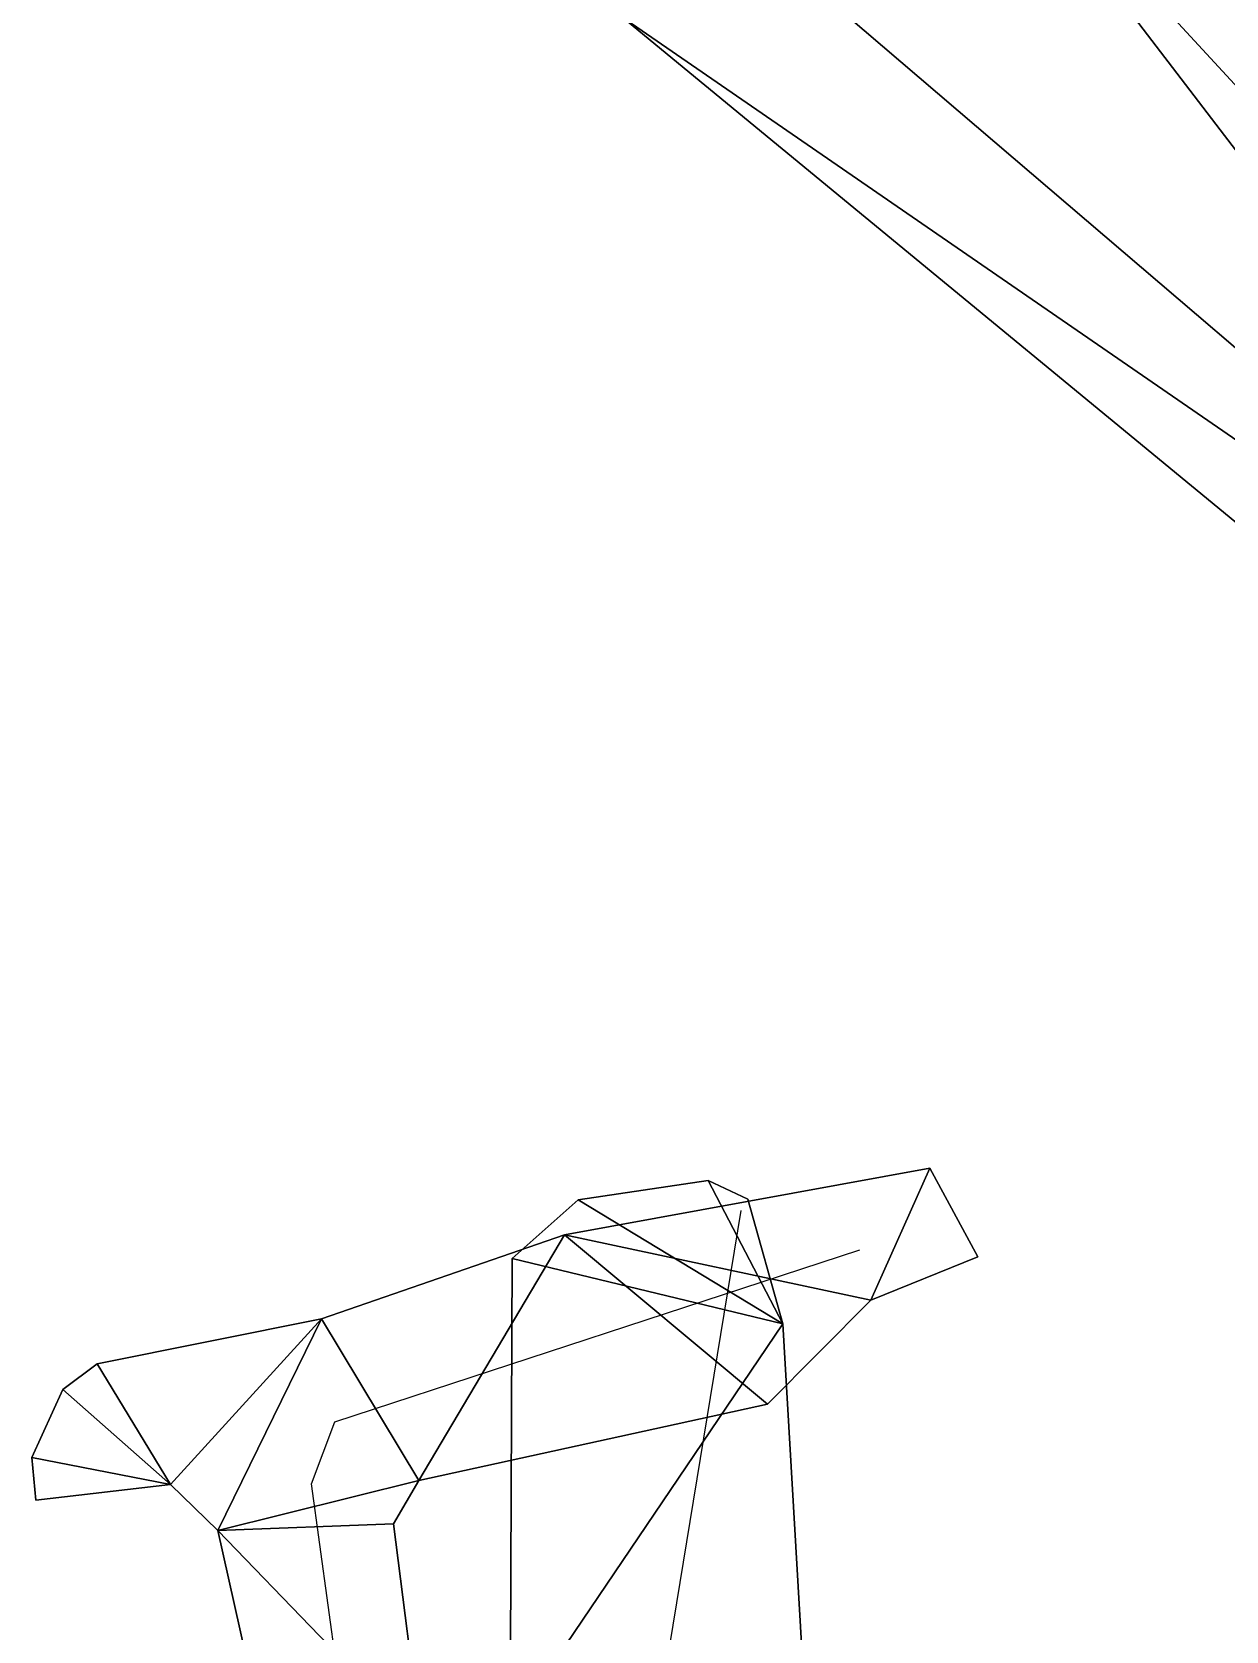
# Model space of a CAD drawing. Extents: x 271818 to 271947, y 5067178 to 5068401.
# Drawn here: x 271845.79 to 271855.76, y 5067285.32 to 5067298.67 of the extents above; entities that cross this region are included whole.
import ezdxf

# ---------------------------------------------------------------- set-up
doc = ezdxf.new("R2010")
doc.units = 0
doc.layers.add('CENTERLINE', color=4, linetype='CONTINUOUS')
doc.layers.add('WALLS', color=7, linetype='CONTINUOUS')

msp = doc.modelspace()

# ---------------------------------------------------------------- linework, layer by layer
at = {"layer": 'CENTERLINE'}
for p, q in [((271848.321, 5067287.063, 881.09), (271852.701, 5067288.498, 884.757)), ((271848.126, 5067286.546, 879.199), (271848.321, 5067287.063, 881.09)), ((271848.422, 5067284.389, 877.313), (271848.126, 5067286.546, 879.199))]:
    msp.add_line(p, q, dxfattribs=at)
at = {"layer": 'SPLAY_SHOTS'}
msp.add_line((271850.584, 5067281.958, 794.193), (271851.711, 5067288.827, 795.246), dxfattribs=at)
at = {"layer": 'WALLS'}
for points in [[(271856.672, 5067303.278, 809.32), (271865.017, 5067291.371, 805.966), (271853.429, 5067300.836, 809.32)], [(271853.429, 5067300.836, 810.58), (271863.33, 5067290.1, 807.826), (271856.672, 5067303.278, 810.58)], [(271850.116, 5067300.922, 806.545), (271856.756, 5067295.246, 805.049), (271859.525, 5067303.091, 807.473)], [(271859.525, 5067303.091, 809.915), (271856.756, 5067295.246, 807.554), (271850.116, 5067300.922, 809.63)], [(271850.116, 5067300.922, 809.63), (271850.116, 5067300.922, 806.545), (271856.756, 5067295.246, 807.554)], [(271856.756, 5067295.246, 807.554), (271850.116, 5067300.922, 806.545), (271856.756, 5067295.246, 805.049)], [(271853.429, 5067300.836, 809.32), (271863.33, 5067290.1, 805.966), (271850.715, 5067298.792, 809.32)], [(271850.715, 5067298.792, 809.842), (271862.253, 5067289.29, 806.736), (271853.429, 5067300.836, 810.58)], [(271853.429, 5067300.836, 809.32), (271865.017, 5067291.371, 805.966), (271863.33, 5067290.1, 805.966)], [(271853.429, 5067300.836, 810.58), (271862.253, 5067289.29, 806.736), (271863.33, 5067290.1, 807.826)], [(271850.715, 5067298.792, 809.32), (271863.33, 5067290.1, 805.966), (271862.253, 5067289.29, 805.966)], [(271850.715, 5067298.792, 809.32), (271862.253, 5067289.29, 805.966), (271850.715, 5067298.792, 809.842)], [(271850.715, 5067298.792, 809.842), (271862.253, 5067289.29, 805.966), (271862.253, 5067289.29, 806.736)], [(271853.285, 5067289.18, 884.297), (271853.285, 5067289.18, 876.848), (271850.236, 5067288.625, 881.284)], [(271850.236, 5067288.625, 881.284), (271853.285, 5067289.18, 876.848), (271850.236, 5067288.625, 876.79)], [(271853.285, 5067289.18, 876.848), (271850.236, 5067288.625, 876.79), (271852.794, 5067288.078, 880.336)], [(271852.794, 5067288.078, 885.718), (271850.236, 5067288.625, 881.284), (271853.285, 5067289.18, 884.297)], [(271853.285, 5067289.18, 876.848), (271852.794, 5067288.078, 880.336), (271853.687, 5067288.44, 876.152)], [(271853.687, 5067288.44, 883.828), (271852.794, 5067288.078, 885.718), (271853.285, 5067289.18, 884.297)], [(271853.687, 5067288.44, 883.828), (271853.687, 5067288.44, 876.152), (271853.285, 5067289.18, 884.297)], [(271853.285, 5067289.18, 884.297), (271853.687, 5067288.44, 876.152), (271853.285, 5067289.18, 876.848)], [(271851.436, 5067289.077, 796.243), (271851.436, 5067289.077, 793.639), (271850.35, 5067288.916, 795.997)], [(271850.35, 5067288.916, 795.997), (271851.436, 5067289.077, 793.639), (271850.35, 5067288.916, 793.537)], [(271852.058, 5067287.881, 793.694), (271851.436, 5067289.077, 793.639), (271850.35, 5067288.916, 793.537)], [(271850.35, 5067288.916, 795.997), (271851.436, 5067289.077, 796.243), (271852.058, 5067287.881, 796.227)], [(271851.766, 5067288.922, 796.406), (271851.766, 5067288.922, 793.667), (271851.436, 5067289.077, 796.243)], [(271851.436, 5067289.077, 796.243), (271851.766, 5067288.922, 793.667), (271851.436, 5067289.077, 793.639)], [(271851.766, 5067288.922, 793.667), (271851.436, 5067289.077, 793.639), (271852.058, 5067287.881, 793.694)], [(271852.058, 5067287.881, 796.227), (271851.436, 5067289.077, 796.243), (271851.766, 5067288.922, 796.406)], [(271850.35, 5067288.916, 795.997), (271850.35, 5067288.916, 793.537), (271849.801, 5067288.425, 795.903)], [(271849.801, 5067288.425, 795.903), (271850.35, 5067288.916, 793.537), (271849.801, 5067288.425, 793.473)], [(271850.35, 5067288.916, 793.537), (271849.801, 5067288.425, 793.473), (271852.058, 5067287.881, 793.694)], [(271852.058, 5067287.881, 796.227), (271849.801, 5067288.425, 795.903), (271850.35, 5067288.916, 795.997)], [(271852.058, 5067287.881, 796.227), (271852.058, 5067287.881, 793.694), (271851.766, 5067288.922, 796.406)], [(271851.766, 5067288.922, 796.406), (271852.058, 5067287.881, 793.694), (271851.766, 5067288.922, 793.667)], [(271850.236, 5067288.625, 881.284), (271850.236, 5067288.625, 876.79), (271848.208, 5067287.923, 880.49)], [(271848.208, 5067287.923, 880.49), (271850.236, 5067288.625, 876.79), (271848.208, 5067287.923, 877.534)], [(271848.208, 5067287.923, 877.534), (271849.021, 5067286.574, 878.021), (271850.236, 5067288.625, 876.79)], [(271850.236, 5067288.625, 881.284), (271849.021, 5067286.574, 880.16), (271848.208, 5067287.923, 880.49)], [(271850.236, 5067288.625, 876.79), (271849.021, 5067286.574, 878.021), (271851.931, 5067287.21, 878.5)], [(271851.931, 5067287.21, 880.728), (271849.021, 5067286.574, 880.16), (271850.236, 5067288.625, 881.284)], [(271850.236, 5067288.625, 876.79), (271851.931, 5067287.21, 878.5), (271852.794, 5067288.078, 880.336)], [(271852.794, 5067288.078, 885.718), (271851.931, 5067287.21, 880.728), (271850.236, 5067288.625, 881.284)], [(271852.794, 5067288.078, 885.718), (271852.794, 5067288.078, 880.336), (271853.687, 5067288.44, 883.828)], [(271853.687, 5067288.44, 883.828), (271852.794, 5067288.078, 880.336), (271853.687, 5067288.44, 876.152)], [(271849.801, 5067288.425, 795.903), (271849.801, 5067288.425, 793.473), (271849.783, 5067284.514, 795.537)], [(271849.783, 5067284.514, 795.537), (271849.801, 5067288.425, 793.473), (271849.783, 5067284.514, 793.375)], [(271849.801, 5067288.425, 793.473), (271849.783, 5067284.514, 793.375), (271852.058, 5067287.881, 793.694)], [(271852.058, 5067287.881, 796.227), (271849.783, 5067284.514, 795.537), (271849.801, 5067288.425, 795.903)], [(271851.931, 5067287.21, 880.728), (271851.931, 5067287.21, 878.5), (271852.794, 5067288.078, 885.718)], [(271852.794, 5067288.078, 885.718), (271851.931, 5067287.21, 878.5), (271852.794, 5067288.078, 880.336)], [(271848.208, 5067287.923, 880.49), (271848.208, 5067287.923, 877.534), (271846.336, 5067287.548, 877.144)], [(271846.336, 5067287.548, 877.144), (271848.208, 5067287.923, 877.534), (271846.336, 5067287.548, 873.604)], [(271846.336, 5067287.548, 873.604), (271846.949, 5067286.539, 875.309), (271848.208, 5067287.923, 877.534)], [(271848.208, 5067287.923, 880.49), (271846.949, 5067286.539, 878.584), (271846.336, 5067287.548, 877.144)], [(271846.949, 5067286.539, 875.309), (271847.345, 5067286.155, 876.188), (271848.208, 5067287.923, 877.534)], [(271848.208, 5067287.923, 880.49), (271847.345, 5067286.155, 879.025), (271846.949, 5067286.539, 878.584)], [(271849.021, 5067286.574, 878.021), (271848.208, 5067287.923, 877.534), (271847.345, 5067286.155, 876.188)], [(271847.345, 5067286.155, 879.025), (271848.208, 5067287.923, 880.49), (271849.021, 5067286.574, 880.16)], [(271852.058, 5067287.881, 793.694), (271849.783, 5067284.514, 793.375), (271852.295, 5067283.826, 793.832)], [(271852.295, 5067283.826, 796.291), (271849.783, 5067284.514, 795.537), (271852.058, 5067287.881, 796.227)], [(271852.295, 5067283.826, 796.291), (271852.295, 5067283.826, 793.832), (271852.058, 5067287.881, 796.227)], [(271852.058, 5067287.881, 796.227), (271852.295, 5067283.826, 793.832), (271852.058, 5067287.881, 793.694)], [(271846.336, 5067287.548, 877.144), (271846.336, 5067287.548, 873.604), (271846.051, 5067287.333, 876.505)], [(271846.051, 5067287.333, 876.505), (271846.336, 5067287.548, 873.604), (271846.051, 5067287.333, 873.043)], [(271846.336, 5067287.548, 873.604), (271846.051, 5067287.333, 873.043), (271846.949, 5067286.539, 875.309)], [(271846.949, 5067286.539, 878.584), (271846.051, 5067287.333, 876.505), (271846.336, 5067287.548, 877.144)], [(271846.051, 5067287.333, 876.505), (271846.051, 5067287.333, 873.043), (271845.793, 5067286.765, 875.802)], [(271845.793, 5067286.765, 875.802), (271846.051, 5067287.333, 873.043), (271845.793, 5067286.765, 872.522)], [(271846.051, 5067287.333, 873.043), (271845.793, 5067286.765, 872.522), (271846.949, 5067286.539, 875.309)], [(271846.949, 5067286.539, 878.584), (271845.793, 5067286.765, 875.802), (271846.051, 5067287.333, 876.505)], [(271849.021, 5067286.574, 880.16), (271849.021, 5067286.574, 878.021), (271851.931, 5067287.21, 880.728)], [(271851.931, 5067287.21, 880.728), (271849.021, 5067286.574, 878.021), (271851.931, 5067287.21, 878.5)], [(271845.793, 5067286.765, 875.802), (271845.793, 5067286.765, 872.522), (271845.824, 5067286.408, 875.677)], [(271845.824, 5067286.408, 875.677), (271845.793, 5067286.765, 872.522), (271845.824, 5067286.408, 872.501)], [(271845.793, 5067286.765, 872.522), (271845.824, 5067286.408, 872.501), (271846.949, 5067286.539, 875.309)], [(271846.949, 5067286.539, 878.584), (271845.824, 5067286.408, 875.677), (271845.793, 5067286.765, 875.802)], [(271849.021, 5067286.574, 878.021), (271847.345, 5067286.155, 876.188), (271848.81, 5067286.212, 877.376)], [(271848.81, 5067286.212, 879.759), (271847.345, 5067286.155, 879.025), (271849.021, 5067286.574, 880.16)], [(271848.81, 5067286.212, 879.759), (271848.81, 5067286.212, 877.376), (271849.021, 5067286.574, 880.16)], [(271849.021, 5067286.574, 880.16), (271848.81, 5067286.212, 877.376), (271849.021, 5067286.574, 878.021)], [(271845.824, 5067286.408, 875.677), (271845.824, 5067286.408, 872.501), (271846.949, 5067286.539, 878.584)], [(271846.949, 5067286.539, 878.584), (271845.824, 5067286.408, 872.501), (271846.949, 5067286.539, 875.309)], [(271846.949, 5067286.539, 878.584), (271846.949, 5067286.539, 875.309), (271847.345, 5067286.155, 879.025)], [(271847.345, 5067286.155, 879.025), (271846.949, 5067286.539, 875.309), (271847.345, 5067286.155, 876.188)], [(271848.81, 5067286.212, 877.376), (271847.345, 5067286.155, 876.188), (271849.04, 5067284.396, 874.636)], [(271849.04, 5067284.396, 877.639), (271847.345, 5067286.155, 879.025), (271848.81, 5067286.212, 879.759)], [(271849.04, 5067284.396, 877.639), (271849.04, 5067284.396, 874.636), (271848.81, 5067286.212, 879.759)], [(271848.81, 5067286.212, 879.759), (271849.04, 5067284.396, 874.636), (271848.81, 5067286.212, 877.376)], [(271847.345, 5067286.155, 879.025), (271847.345, 5067286.155, 876.188), (271847.989, 5067283.269, 874.762)], [(271847.989, 5067283.269, 874.762), (271847.345, 5067286.155, 876.188), (271847.989, 5067283.269, 872.539)], [(271847.345, 5067286.155, 876.188), (271847.989, 5067283.269, 872.539), (271849.04, 5067284.396, 874.636)], [(271849.04, 5067284.396, 877.639), (271847.989, 5067283.269, 874.762), (271847.345, 5067286.155, 879.025)]]:
    msp.add_3dface(points, dxfattribs=at)

doc.saveas('drawing.dxf')
